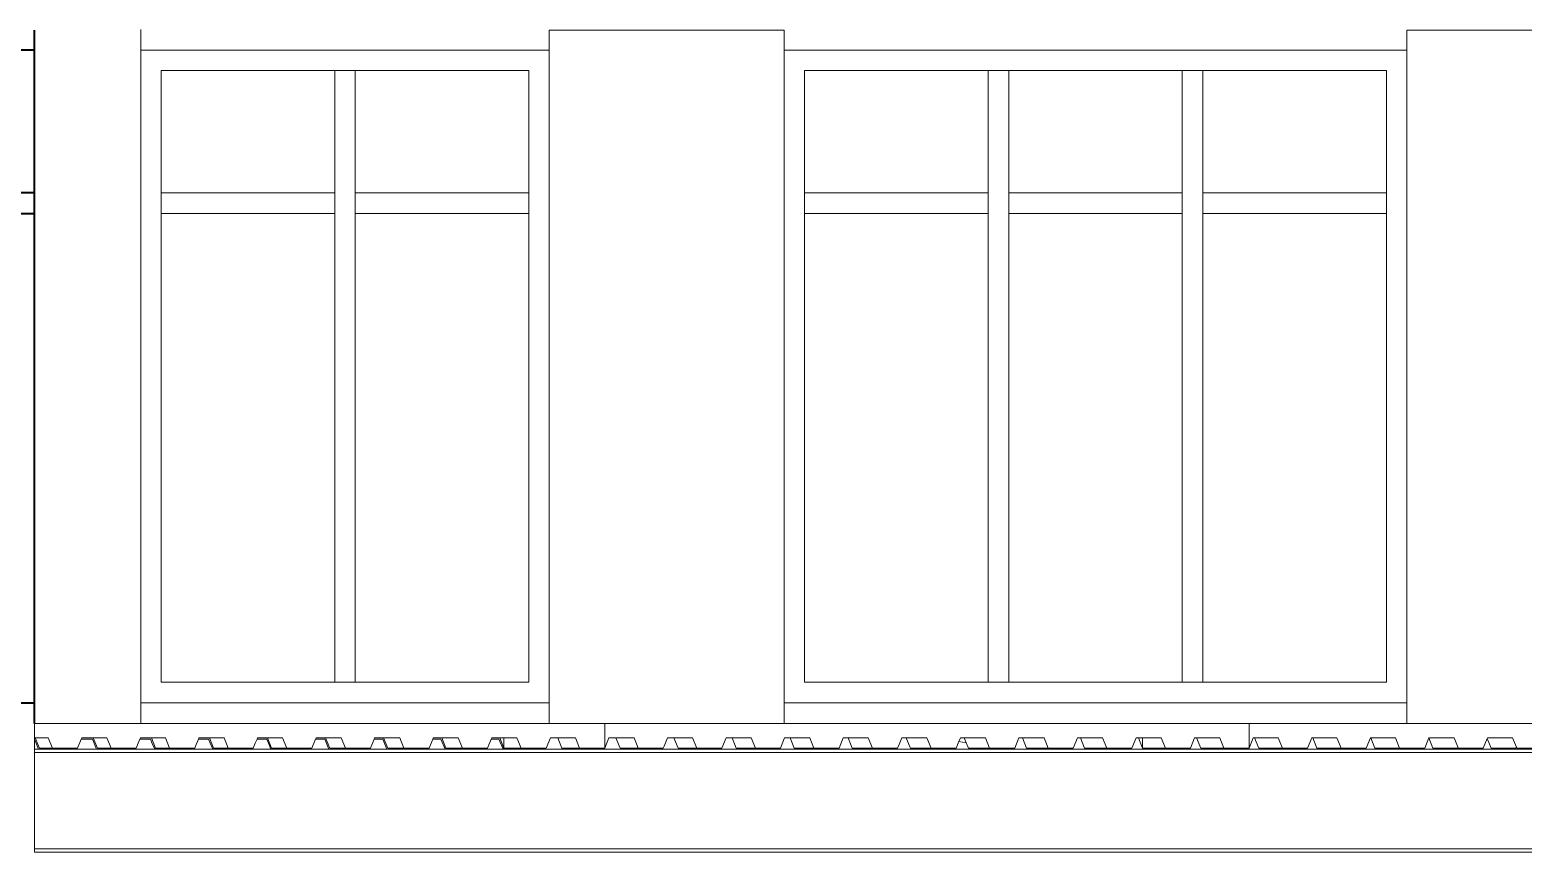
# Model space of a CAD drawing. Header units: metres. Extents: x 78 to 178, y -74 to 157.
# Drawn here: x 132.8 to 140.06, y -55.88 to -51.88 of the extents above; entities that cross this region are included whole.
import ezdxf

# ---------------------------------------------------------------- set-up
doc = ezdxf.new("R2010")
doc.units = ezdxf.units.M
doc.layers.add('01_Fina', color=252, linetype='Continuous', lineweight=15)
doc.layers.add('Cortes', color=7, linetype='Continuous', lineweight=40)

msp = doc.modelspace()

# ---------------------------------------------------------------- linework, layer by layer
at = {"layer": '01_Fina'}
for p, q in [((133.33482, -51.97651), (133.33482, -51.87651)), ((136.46354, -51.88079), (135.32131, -51.88079)), ((135.32131, -51.88079), (135.32131, -51.97651)), ((136.46354, -51.97651), (136.46354, -51.88079)), ((140.63516, -51.88079), (139.49293, -51.88079)), ((139.49293, -51.88079), (139.49293, -51.97651)), ((133.33482, -51.97651), (135.32131, -51.97651)), ((133.33482, -55.15079), (133.33482, -51.97651)), ((135.32131, -51.97651), (135.32131, -55.15079)), ((136.46354, -55.15079), (136.46354, -51.97651)), ((136.46354, -51.97651), (139.49293, -51.97651)), ((139.49293, -51.97651), (139.49293, -55.15079)), ((133.43415, -52.67079), (133.43415, -52.07651)), ((133.43415, -52.07651), (134.2784, -52.07651)), ((134.2784, -52.07651), (134.37773, -52.07651)), ((134.2784, -52.07651), (134.2784, -52.67079)), ((134.37773, -52.67079), (134.37773, -52.07651)), ((134.37773, -52.07651), (135.22198, -52.07651)), ((135.22198, -52.07651), (135.22198, -52.67079)), ((136.56286, -52.67079), (136.56286, -52.07651)), ((136.56286, -52.07651), (137.45678, -52.07651)), ((137.45678, -52.07651), (137.5561, -52.07651)), ((137.45678, -52.07651), (137.45678, -52.67079)), ((137.5561, -52.07651), (138.40036, -52.07651)), ((137.5561, -52.67079), (137.5561, -52.07651)), ((138.40036, -52.07651), (138.49969, -52.07651)), ((138.40036, -52.07651), (138.40036, -52.67079)), ((138.49969, -52.67079), (138.49969, -52.07651)), ((138.49969, -52.07651), (139.3936, -52.07651)), ((139.3936, -52.07651), (139.3936, -52.67079)), ((134.2784, -52.67079), (133.43415, -52.67079)), ((133.43415, -52.67079), (133.43415, -52.77079)), ((134.2784, -52.67079), (134.2784, -52.77079)), ((135.22198, -52.67079), (134.37773, -52.67079)), ((134.37773, -52.67079), (134.37773, -52.77079)), ((135.22198, -52.67079), (135.22198, -52.77079)), ((137.45678, -52.67079), (136.56286, -52.67079)), ((136.56286, -52.67079), (136.56286, -52.77079)), ((137.45678, -52.67079), (137.45678, -52.77079)), ((138.40036, -52.67079), (137.5561, -52.67079)), ((137.5561, -52.67079), (137.5561, -52.77079)), ((138.40036, -52.67079), (138.40036, -52.77079)), ((139.3936, -52.67079), (138.49969, -52.67079)), ((138.49969, -52.67079), (138.49969, -52.77079)), ((139.3936, -52.67079), (139.3936, -52.77079)), ((134.2784, -52.77079), (133.43415, -52.77079)), ((133.43415, -55.05079), (133.43415, -52.77079)), ((134.2784, -52.77079), (134.2784, -55.05079)), ((135.22198, -52.77079), (134.37773, -52.77079)), ((134.37773, -55.05079), (134.37773, -52.77079)), ((135.22198, -52.77079), (135.22198, -55.05079)), ((137.45678, -52.77079), (136.56286, -52.77079)), ((136.56286, -55.05079), (136.56286, -52.77079)), ((137.45678, -52.77079), (137.45678, -55.05079)), ((138.40036, -52.77079), (137.5561, -52.77079)), ((137.5561, -55.05079), (137.5561, -52.77079)), ((138.40036, -52.77079), (138.40036, -55.05079)), ((139.3936, -52.77079), (138.49969, -52.77079)), ((138.49969, -55.05079), (138.49969, -52.77079)), ((139.3936, -52.77079), (139.3936, -55.05079)), ((134.2784, -55.05079), (133.43415, -55.05079)), ((134.2784, -55.05079), (134.37773, -55.05079)), ((135.22198, -55.05079), (134.37773, -55.05079)), ((137.45678, -55.05079), (136.56286, -55.05079)), ((137.45678, -55.05079), (137.5561, -55.05079)), ((138.40036, -55.05079), (137.5561, -55.05079)), ((138.40036, -55.05079), (138.49969, -55.05079)), ((139.3936, -55.05079), (138.49969, -55.05079)), ((135.32131, -55.15079), (133.33482, -55.15079)), ((133.33482, -55.25079), (133.33482, -55.15079)), ((135.32131, -55.15079), (135.32131, -55.25079)), ((139.49293, -55.15079), (136.46354, -55.15079)), ((136.46354, -55.25079), (136.46354, -55.15079)), ((139.49293, -55.15079), (139.49293, -55.25079)), ((132.81795, -55.25079), (133.33482, -55.25079)), ((132.81795, -55.32079), (132.81795, -55.25079)), ((135.32131, -55.25079), (133.33482, -55.25079)), ((135.32131, -55.25079), (135.59127, -55.25079)), ((135.59127, -55.25079), (135.59127, -55.37079)), ((135.59127, -55.25079), (136.46354, -55.25079)), ((138.72469, -55.25079), (136.46354, -55.25079)), ((138.72469, -55.37079), (138.72469, -55.25079)), ((139.49293, -55.25079), (138.72469, -55.25079)), ((139.49293, -55.25079), (140.63516, -55.25079)), ((132.81795, -55.32079), (132.82138, -55.32079)), ((132.81795, -55.32771), (132.81795, -55.32079)), ((132.83058, -55.35901), (132.81795, -55.32771)), ((132.81795, -55.35767), (132.81795, -55.32771)), ((132.84155, -55.37079), (132.82138, -55.32079)), ((132.82138, -55.32079), (132.88513, -55.32079)), ((132.88513, -55.32079), (132.90548, -55.37079)), ((133.04557, -55.32651), (133.02756, -55.37079)), ((133.0479, -55.32079), (133.04557, -55.32651)), ((133.09988, -55.32651), (133.04557, -55.32651)), ((133.0479, -55.32079), (133.10379, -55.32079)), ((133.12005, -55.37651), (133.09988, -55.32651)), ((133.10379, -55.32079), (133.12396, -55.37079)), ((133.10379, -55.32079), (133.16999, -55.32079)), ((133.16999, -55.32079), (133.19033, -55.37079)), ((133.31241, -55.37079), (133.32521, -55.33933)), ((133.32521, -55.33933), (133.33043, -55.32651)), ((133.33043, -55.32651), (133.33276, -55.32079)), ((133.3823, -55.32651), (133.33043, -55.32651)), ((133.33276, -55.32079), (133.38621, -55.32079)), ((133.39091, -55.34786), (133.3823, -55.32651)), ((133.38621, -55.32079), (133.40638, -55.37079)), ((133.38621, -55.32079), (133.45484, -55.32079)), ((133.45484, -55.32079), (133.47519, -55.37079)), ((133.60419, -55.3538), (133.61059, -55.33806)), ((133.61059, -55.33806), (133.61529, -55.32651)), ((133.61529, -55.32651), (133.61762, -55.32079)), ((133.66471, -55.32651), (133.61529, -55.32651)), ((133.61762, -55.32079), (133.66862, -55.32079)), ((133.67273, -55.34639), (133.66471, -55.32651)), ((133.66862, -55.32079), (133.68879, -55.37079)), ((133.66862, -55.32079), (133.7397, -55.32079)), ((133.7397, -55.32079), (133.76005, -55.37079)), ((133.8918, -55.34702), (133.90014, -55.32651)), ((133.90014, -55.32651), (133.90247, -55.32079)), ((133.94712, -55.32651), (133.90014, -55.32651)), ((133.90247, -55.32079), (133.95103, -55.32079)), ((133.95886, -55.35561), (133.94712, -55.32651)), ((133.95103, -55.32079), (133.97121, -55.37079)), ((133.95103, -55.32079), (134.02456, -55.32079)), ((134.02456, -55.32079), (134.0449, -55.37079)), ((134.16698, -55.37079), (134.185, -55.32651)), ((134.185, -55.32651), (134.18733, -55.32079)), ((134.22954, -55.32651), (134.185, -55.32651)), ((134.18733, -55.32079), (134.23345, -55.32079)), ((134.24971, -55.37651), (134.22954, -55.32651)), ((134.23345, -55.32079), (134.25362, -55.37079)), ((134.23345, -55.32079), (134.30941, -55.32079)), ((134.30941, -55.32079), (134.32976, -55.37079)), ((134.45184, -55.37079), (134.46986, -55.32651)), ((134.46986, -55.32651), (134.47219, -55.32079)), ((134.51195, -55.32651), (134.46986, -55.32651)), ((134.47219, -55.32079), (134.51586, -55.32079)), ((134.53212, -55.37651), (134.51195, -55.32651)), ((134.51586, -55.32079), (134.53603, -55.37079)), ((134.51586, -55.32079), (134.59427, -55.32079)), ((134.59427, -55.32079), (134.61462, -55.37079)), ((134.7367, -55.37079), (134.75471, -55.32651)), ((134.75471, -55.32651), (134.75704, -55.32079)), ((134.79437, -55.32651), (134.75471, -55.32651)), ((134.75704, -55.32079), (134.79827, -55.32079)), ((134.81454, -55.37651), (134.79437, -55.32651)), ((134.79827, -55.32079), (134.81845, -55.37079)), ((134.79827, -55.32079), (134.87912, -55.32079)), ((134.87912, -55.32079), (134.89947, -55.37079)), ((135.02155, -55.37079), (135.03957, -55.32651)), ((135.03957, -55.32651), (135.0419, -55.32079)), ((135.07678, -55.32651), (135.03957, -55.32651)), ((135.0419, -55.32079), (135.08069, -55.32079)), ((135.09695, -55.37651), (135.07678, -55.32651)), ((135.08069, -55.32079), (135.10086, -55.37079)), ((135.08069, -55.32079), (135.10086, -55.32079)), ((135.10086, -55.32079), (135.10086, -55.37079)), ((135.10086, -55.32079), (135.16398, -55.32079)), ((135.16398, -55.32079), (135.18433, -55.37079)), ((135.30641, -55.37079), (135.32676, -55.32079)), ((135.32676, -55.32079), (135.3631, -55.32079)), ((135.38327, -55.37079), (135.3631, -55.32079)), ((135.3631, -55.32079), (135.44884, -55.32079)), ((135.44884, -55.32079), (135.46918, -55.37079)), ((135.59127, -55.37079), (135.61161, -55.32079)), ((135.61161, -55.32079), (135.64552, -55.32079)), ((135.66569, -55.37079), (135.64552, -55.32079)), ((135.64552, -55.32079), (135.73369, -55.32079)), ((135.73369, -55.32079), (135.75404, -55.37079)), ((135.88017, -55.36084), (135.89647, -55.32079)), ((135.89647, -55.32079), (135.92793, -55.32079)), ((135.9481, -55.37079), (135.92793, -55.32079)), ((135.92793, -55.32079), (136.01855, -55.32079)), ((136.01855, -55.32079), (136.0389, -55.37079)), ((136.18133, -55.32079), (136.16098, -55.37079)), ((136.18133, -55.32079), (136.21034, -55.32079)), ((136.23052, -55.37079), (136.21034, -55.32079)), ((136.21034, -55.32079), (136.30341, -55.32079)), ((136.30341, -55.32079), (136.32375, -55.37079)), ((136.44584, -55.37079), (136.46618, -55.32079)), ((136.46618, -55.32079), (136.49276, -55.32079)), ((136.51293, -55.37079), (136.49276, -55.32079)), ((136.49276, -55.32079), (136.58826, -55.32079)), ((136.58826, -55.32079), (136.60861, -55.37079)), ((136.73069, -55.37079), (136.75104, -55.32079)), ((136.75104, -55.32079), (136.77517, -55.32079)), ((136.79534, -55.37079), (136.77517, -55.32079)), ((136.77517, -55.32079), (136.87312, -55.32079)), ((136.87312, -55.32079), (136.89347, -55.37079)), ((137.02263, -55.35339), (137.0359, -55.32079)), ((137.0359, -55.32079), (137.05759, -55.32079)), ((137.05759, -55.32079), (137.15798, -55.32079)), ((137.0753, -55.36469), (137.05759, -55.32079)), ((137.15798, -55.32079), (137.17832, -55.37079)), ((137.30041, -55.37079), (137.31375, -55.338)), ((137.31375, -55.338), (137.32075, -55.32079)), ((137.31375, -55.338), (137.34957, -55.3445)), ((137.32075, -55.32079), (137.34, -55.32079)), ((137.34, -55.32079), (137.44283, -55.32079)), ((137.34957, -55.3445), (137.34, -55.32079)), ((137.44283, -55.32079), (137.46318, -55.37079)), ((137.58526, -55.37079), (137.60561, -55.32079)), ((137.60561, -55.32079), (137.62241, -55.32079)), ((137.62241, -55.32079), (137.64259, -55.37079)), ((137.62241, -55.32079), (137.72769, -55.32079)), ((137.72769, -55.32079), (137.74804, -55.37079)), ((137.87012, -55.37079), (137.89047, -55.32079)), ((137.89047, -55.32079), (137.90483, -55.32079)), ((137.925, -55.37079), (137.90483, -55.32079)), ((137.90483, -55.32079), (138.01255, -55.32079)), ((138.01255, -55.32079), (138.03289, -55.37079)), ((138.15498, -55.37079), (138.17532, -55.32079)), ((138.17532, -55.32079), (138.18724, -55.32079)), ((138.20741, -55.37079), (138.18724, -55.32079)), ((138.18724, -55.32079), (138.20741, -55.32079)), ((138.20741, -55.37079), (138.20741, -55.32079)), ((138.20741, -55.32079), (138.2974, -55.32079)), ((138.2974, -55.32079), (138.31775, -55.37079)), ((138.43983, -55.37079), (138.46018, -55.32079)), ((138.46018, -55.32079), (138.46965, -55.32079)), ((138.48983, -55.37079), (138.46965, -55.32079)), ((138.46965, -55.32079), (138.58226, -55.32079)), ((138.58226, -55.32079), (138.60261, -55.37079)), ((138.72469, -55.37079), (138.74504, -55.32079)), ((138.74504, -55.32079), (138.75207, -55.32079)), ((138.77224, -55.37079), (138.75207, -55.32079)), ((138.75207, -55.32079), (138.86712, -55.32079)), ((138.86712, -55.32079), (138.88746, -55.37079)), ((139.00955, -55.37079), (139.02989, -55.32079)), ((139.02989, -55.32079), (139.03448, -55.32079)), ((139.05465, -55.37079), (139.03448, -55.32079)), ((139.03448, -55.32079), (139.15197, -55.32079)), ((139.15197, -55.32079), (139.17232, -55.37079)), ((139.31475, -55.32079), (139.2944, -55.37079)), ((139.31475, -55.32079), (139.3169, -55.32079)), ((139.33707, -55.37079), (139.3169, -55.32079)), ((139.3169, -55.32079), (139.43683, -55.32079)), ((139.43683, -55.32079), (139.45718, -55.37079)), ((139.57926, -55.37079), (139.59946, -55.32115)), ((139.59946, -55.32115), (139.59961, -55.32079)), ((139.61948, -55.37079), (139.59946, -55.32115)), ((139.59961, -55.32079), (139.72169, -55.32079)), ((139.72169, -55.32079), (139.74127, -55.36892)), ((139.86411, -55.37079), (139.88309, -55.32417)), ((139.88309, -55.32417), (139.88446, -55.32079)), ((139.9019, -55.37079), (139.88309, -55.32417)), ((139.88446, -55.32079), (140.00654, -55.32079)), ((140.00654, -55.32079), (140.0249, -55.3659)), ((132.81795, -55.37651), (132.81795, -55.35767)), ((132.83764, -55.37651), (132.81795, -55.37651)), ((132.81795, -55.39251), (132.81795, -55.37651)), ((132.81795, -55.39251), (147.40784, -55.39251)), ((132.81795, -55.86051), (132.81795, -55.39251)), ((132.83764, -55.37651), (132.83058, -55.35901)), ((132.9665, -55.37651), (132.83764, -55.37651)), ((132.90548, -55.37079), (132.84155, -55.37079)), ((132.96881, -55.37079), (132.90548, -55.37079)), ((132.96768, -55.37357), (132.9665, -55.37651)), ((132.99546, -55.37651), (132.9665, -55.37651)), ((132.96881, -55.37079), (132.96768, -55.37357)), ((132.96881, -55.37079), (133.02756, -55.37079)), ((133.12005, -55.37651), (132.99546, -55.37651)), ((133.24891, -55.37651), (133.12005, -55.37651)), ((133.19033, -55.37079), (133.12396, -55.37079)), ((133.19033, -55.37079), (133.25122, -55.37079)), ((133.25122, -55.37079), (133.24891, -55.37651)), ((133.40247, -55.37651), (133.24891, -55.37651)), ((133.25122, -55.37079), (133.31241, -55.37079)), ((133.40247, -55.37651), (133.39091, -55.34786)), ((133.53132, -55.37651), (133.40247, -55.37651)), ((133.47519, -55.37079), (133.40638, -55.37079)), ((133.47519, -55.37079), (133.53363, -55.37079)), ((133.53363, -55.37079), (133.53132, -55.37651)), ((133.61152, -55.37651), (133.53132, -55.37651)), ((133.53363, -55.37079), (133.56743, -55.37079)), ((133.56743, -55.37079), (133.59727, -55.37079)), ((133.59727, -55.37079), (133.60419, -55.3538)), ((133.68488, -55.37651), (133.61152, -55.37651)), ((133.67993, -55.36423), (133.67273, -55.34639)), ((133.68488, -55.37651), (133.67993, -55.36423)), ((133.81374, -55.37651), (133.68488, -55.37651)), ((133.76005, -55.37079), (133.68879, -55.37079)), ((133.76005, -55.37079), (133.81605, -55.37079)), ((133.81605, -55.37079), (133.81374, -55.37651)), ((133.89748, -55.37651), (133.81374, -55.37651)), ((133.81605, -55.37079), (133.85477, -55.37079)), ((133.85477, -55.37079), (133.88213, -55.37079)), ((133.88213, -55.37079), (133.8918, -55.34702)), ((133.9673, -55.37651), (133.89748, -55.37651)), ((133.9673, -55.37651), (133.95886, -55.35561)), ((134.09615, -55.37651), (133.9673, -55.37651)), ((134.0449, -55.37079), (133.97121, -55.37079)), ((134.0449, -55.37079), (134.09846, -55.37079)), ((134.09743, -55.37335), (134.09615, -55.37651)), ((134.12212, -55.37651), (134.09615, -55.37651)), ((134.09846, -55.37079), (134.09743, -55.37335)), ((134.09846, -55.37079), (134.16698, -55.37079)), ((134.24971, -55.37651), (134.12212, -55.37651)), ((134.37856, -55.37651), (134.24971, -55.37651)), ((134.32976, -55.37079), (134.25362, -55.37079)), ((134.32976, -55.37079), (134.38087, -55.37079)), ((134.38087, -55.37079), (134.37856, -55.37651)), ((134.53212, -55.37651), (134.37856, -55.37651)), ((134.38087, -55.37079), (134.45184, -55.37079)), ((134.53212, -55.37651), (134.66098, -55.37651)), ((134.61462, -55.37079), (134.53603, -55.37079)), ((134.61462, -55.37079), (134.66329, -55.37079)), ((134.66329, -55.37079), (134.66098, -55.37651)), ((134.81454, -55.37651), (134.66098, -55.37651)), ((134.66329, -55.37079), (134.7367, -55.37079)), ((134.94339, -55.37651), (134.81454, -55.37651)), ((134.89947, -55.37079), (134.81845, -55.37079)), ((134.89947, -55.37079), (134.9457, -55.37079)), ((134.9457, -55.37079), (134.94339, -55.37651)), ((135.09695, -55.37651), (134.94339, -55.37651)), ((134.9457, -55.37079), (135.02155, -55.37079)), ((135.09596, -55.37651), (135.09605, -55.37428)), ((135.10086, -55.37651), (135.09695, -55.37651)), ((135.18433, -55.37079), (135.10086, -55.37079)), ((135.10086, -55.37079), (135.10086, -55.37651)), ((135.92376, -55.37651), (135.10086, -55.37651)), ((135.18433, -55.37079), (135.30641, -55.37079)), ((135.46918, -55.37079), (135.38327, -55.37079)), ((135.46918, -55.37079), (135.59127, -55.37079)), ((135.75404, -55.37079), (135.66569, -55.37079)), ((135.87612, -55.37079), (135.75404, -55.37079)), ((135.87612, -55.37079), (135.88017, -55.36084)), ((135.92376, -55.37651), (137.13038, -55.37651)), ((136.0389, -55.37079), (135.9481, -55.37079)), ((136.16098, -55.37079), (136.0389, -55.37079)), ((136.11784, -55.37079), (136.11784, -55.37651)), ((136.11784, -55.37079), (136.11784, -55.37651)), ((136.32375, -55.37079), (136.23052, -55.37079)), ((136.32375, -55.37079), (136.44584, -55.37079)), ((136.60861, -55.37079), (136.51293, -55.37079)), ((136.60861, -55.37079), (136.73069, -55.37079)), ((136.89347, -55.37079), (136.79534, -55.37079)), ((136.89347, -55.37079), (137.01555, -55.37079)), ((137.01555, -55.37079), (137.02263, -55.35339)), ((137.07776, -55.37079), (137.0753, -55.36469)), ((137.1037, -55.37079), (137.07776, -55.37079)), ((137.17832, -55.37079), (137.1037, -55.37079)), ((137.52591, -55.37651), (137.13038, -55.37651)), ((137.17832, -55.37079), (137.30041, -55.37079)), ((137.36017, -55.37079), (137.34957, -55.3445)), ((137.46318, -55.37079), (137.36017, -55.37079)), ((137.46318, -55.37079), (137.49437, -55.37079)), ((137.49437, -55.37079), (137.52591, -55.37651)), ((137.49437, -55.37079), (137.58526, -55.37079)), ((137.52591, -55.37651), (138.31701, -55.37651)), ((137.74804, -55.37079), (137.64259, -55.37079)), ((137.74804, -55.37079), (137.87012, -55.37079)), ((138.03289, -55.37079), (137.925, -55.37079)), ((138.03289, -55.37079), (138.15498, -55.37079)), ((138.31121, -55.37079), (138.20741, -55.37079)), ((138.31775, -55.37079), (138.31121, -55.37079)), ((138.4952, -55.37651), (138.31701, -55.37651)), ((138.31775, -55.37079), (138.43983, -55.37079)), ((138.4952, -55.37079), (138.48983, -55.37079)), ((138.60261, -55.37079), (138.4952, -55.37079)), ((139.15854, -55.37651), (138.4952, -55.37651)), ((138.60261, -55.37079), (138.72469, -55.37079)), ((138.88746, -55.37079), (138.77224, -55.37079)), ((139.00955, -55.37079), (138.88746, -55.37079)), ((139.15484, -55.37079), (139.05465, -55.37079)), ((139.17232, -55.37079), (139.15484, -55.37079)), ((139.39005, -55.37651), (139.15854, -55.37651)), ((139.2944, -55.37079), (139.17232, -55.37079)), ((139.39005, -55.37079), (139.33707, -55.37079)), ((139.45718, -55.37079), (139.39005, -55.37079)), ((139.68677, -55.37651), (139.39005, -55.37651)), ((139.45718, -55.37079), (139.57926, -55.37079)), ((139.69152, -55.37079), (139.61948, -55.37079)), ((141.52968, -55.37651), (139.68677, -55.37651)), ((139.74052, -55.37079), (139.69152, -55.37079)), ((139.74127, -55.36892), (139.74052, -55.37079)), ((139.74127, -55.36892), (139.74203, -55.37079)), ((139.74203, -55.37079), (139.86411, -55.37079)), ((140.02293, -55.37079), (139.9019, -55.37079)), ((140.0249, -55.3659), (140.02293, -55.37079)), ((140.0249, -55.3659), (140.02689, -55.37079)), ((140.02689, -55.37079), (140.14897, -55.37079)), ((132.81795, -55.86051), (147.40784, -55.86051)), ((132.81795, -55.87651), (132.81795, -55.86051)), ((132.81795, -55.87651), (135.04069, -55.87651)), ((135.04069, -55.87651), (135.39525, -55.87651)), ((135.39525, -55.87651), (137.84105, -55.87651)), ((137.84105, -55.87651), (138.1559, -55.87651)), ((138.1559, -55.87651), (140.38716, -55.87651))]:
    msp.add_line(p, q, dxfattribs=at)
at = {"layer": 'Cortes'}
for p, q in [((132.81795, -52.07651), (132.81795, -51.88079)), ((132.81795, -51.97651), (132.66795, -51.97651)), ((132.81795, -52.67079), (132.81795, -52.07651)), ((132.81795, -52.67079), (132.74325, -52.67079)), ((132.81795, -52.77079), (132.81795, -52.67079)), ((132.74325, -52.77079), (132.81795, -52.77079)), ((132.81795, -55.05079), (132.81795, -52.77079)), ((132.81795, -55.25079), (132.81795, -55.05079)), ((132.66795, -55.15079), (132.81795, -55.15079))]:
    msp.add_line(p, q, dxfattribs=at)

doc.saveas('drawing.dxf')
